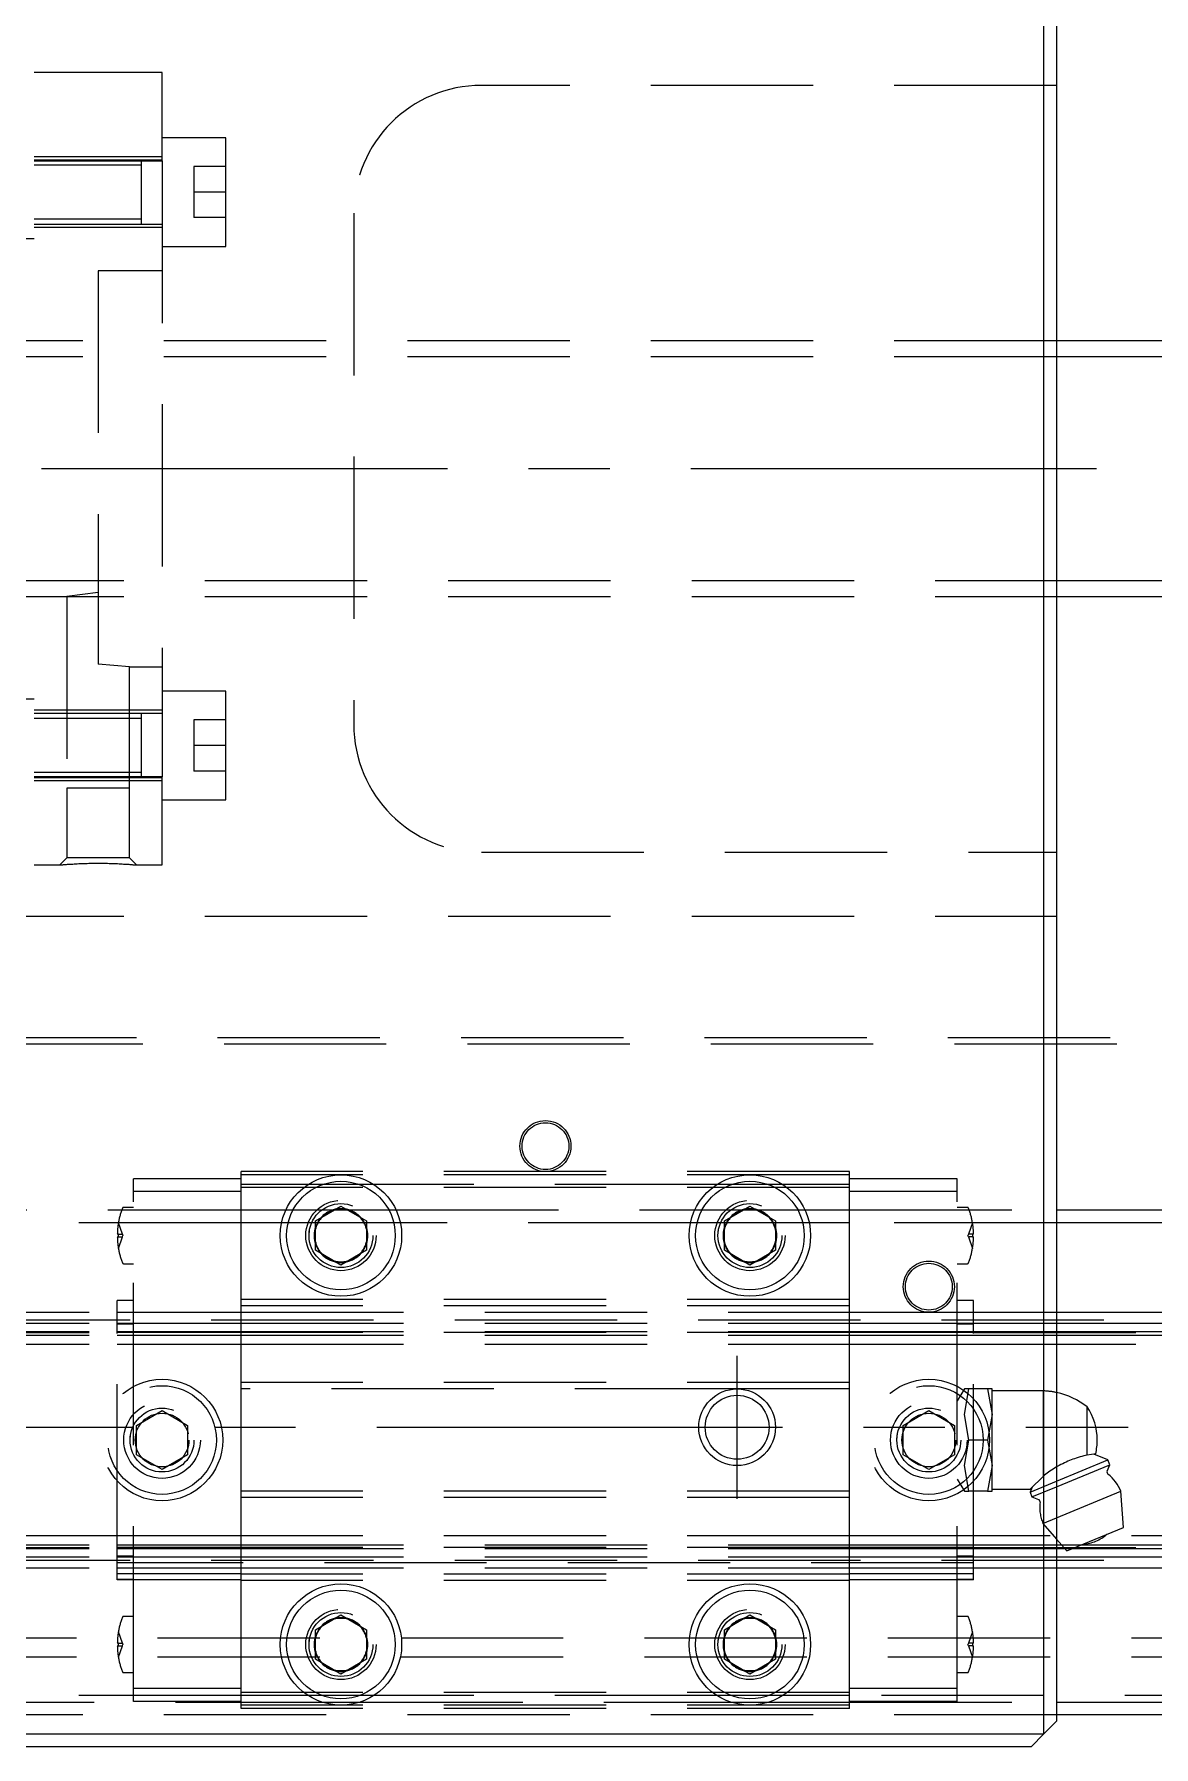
# Model space of a CAD drawing. Extents: x -8 to 924, y -350 to 120.
# Drawn here: x 310 to 397.6, y -100 to 34 of the extents above; entities that cross this region are included whole.
import ezdxf

# ---------------------------------------------------------------- set-up
doc = ezdxf.new("R2010")
doc.units = 0
doc.linetypes.add('CENTER', pattern=[50.8, 31.75, -6.35, 6.35, -6.35])
doc.linetypes.add('DASHED', pattern=[19.05, 12.7, -6.35])
doc.layers.get('0').update_dxf_attribs({"linetype": 'CONTINUOUS'})
doc.layers.add('CENTER', color=1, linetype='CENTER')

msp = doc.modelspace()

# ---------------------------------------------------------------- linework, layer by layer
at = {"color": 7, "linetype": 'CONTINUOUS'}
for p, q in [((389, -99), (389, 99)), ((390, 98), (390, -98)), ((523, 10), (390, 10)), ((390, -10), (523, -10)), ((332, -58.85), (334, -57.69)), ((332, -61.15), (332, -58.85)), ((334, -57.69), (336, -58.85)), ((336, -58.85), (336, -61.15)), ((364, -58.85), (366, -57.69)), ((364, -61.15), (364, -58.85)), ((366, -57.69), (368, -58.85)), ((368, -58.85), (368, -61.15)), ((390, -58), (403.29, -58)), ((402.06, -59), (390, -59)), ((334, -62.31), (332, -61.15)), ((336, -61.15), (334, -62.31)), ((366, -62.31), (364, -61.15)), ((368, -61.15), (366, -62.31)), ((390, -66), (580, -66)), ((390, -67.52), (580, -67.52)), ((390, -67.8), (580, -67.8)), ((392.4, -77.18), (392.4, -73.4)), ((390, -79.22), (394.02, -77.56)), ((390.87, -77.66), (390.74, -77.72)), ((391, -77.61), (390.87, -77.66)), ((391.14, -77.55), (391, -77.61)), ((391.27, -77.5), (391.14, -77.55)), ((391.4, -77.46), (391.27, -77.5)), ((391.53, -77.41), (391.4, -77.46)), ((391.68, -77.36), (391.53, -77.41)), ((391.83, -77.32), (391.68, -77.36)), ((391.98, -77.28), (391.83, -77.32)), ((392.12, -77.24), (391.98, -77.28)), ((392.26, -77.21), (392.12, -77.24)), ((392.4, -77.18), (392.26, -77.21)), ((393.06, -77.07), (392.4, -77.18)), ((394.02, -77.56), (392.9, -77.1)), ((394.17, -77.93), (394.02, -77.56)), ((390, -79.66), (394.17, -77.93)), ((390.21, -77.98), (390, -78.1)), ((390.34, -77.91), (390.21, -77.98)), ((390.48, -77.85), (390.34, -77.91)), ((390.61, -77.78), (390.48, -77.85)), ((390.74, -77.72), (390.61, -77.78)), ((393.96, -78.44), (394.17, -77.93)), ((390, -82.09), (395.03, -80)), ((395.23, -82.84), (395.03, -80)), ((390.8, -84.68), (395.23, -82.84)), ((390, -83.76), (390.8, -84.68)), ((390, -84.2), (390.38, -84.2)), ((391.95, -84.2), (580, -84.2)), ((390, -84.48), (390.63, -84.48)), ((391.27, -84.48), (580, -84.48)), ((390, -86), (580, -86)), ((332, -90.85), (334, -89.69)), ((334, -89.69), (336, -90.85)), ((364, -90.85), (366, -89.69)), ((366, -89.69), (368, -90.85)), ((332, -93.15), (332, -90.85)), ((336, -90.85), (336, -93.15)), ((364, -93.15), (364, -90.85)), ((368, -90.85), (368, -93.15)), ((334, -94.31), (332, -93.15)), ((336, -93.15), (334, -94.31)), ((366, -94.31), (364, -93.15)), ((368, -93.15), (366, -94.31)), ((390, -96.5), (579, -96.5)), ((578, -97.5), (390, -97.5)), ((191, -99), (389, -99)), ((389, -99), (388, -100)), ((390, -98), (389, -99)), ((388, -100), (192, -100))]:
    msp.add_line(p, q, dxfattribs=at)
at = {"color": 3, "linetype": 'DASHED'}
for p, q in [((320, 31), (310, 31)), ((320, 24.1), (320, 31)), ((390, 30), (345, 30)), ((325, 25.9), (320, 25.9)), ((325, 17.4), (325, 25.9)), ((320, 24.4), (310, 24.4)), ((318.4, 24.15), (310, 24.15)), ((320, 24.15), (318.39, 24.15)), ((318.4, 23.75), (318.4, 24.15)), ((318.4, 19.15), (318.4, 24.15)), ((310, 24.1), (320, 24.1)), ((318.4, 23.75), (310, 23.75)), ((318.4, 19.55), (318.4, 23.75)), ((320, 24.1), (320, -24.1)), ((325, 23.65), (322.5, 23.65)), ((322.5, 23.65), (322.5, 21.65)), ((322.5, 21.65), (322.5, 19.65)), ((325, 21.65), (322.5, 21.65)), ((310, 19.55), (318.4, 19.55)), ((310, 19.15), (318.4, 19.15)), ((310, 18.9), (320, 18.9)), ((318.39, 19.15), (320, 19.15)), ((318.4, 19.15), (318.4, 19.55)), ((325, 19.65), (322.5, 19.65)), ((335, 20), (335, -20)), ((310, 18), (308.5, 18)), ((320, 17.4), (325, 17.4)), ((320, 15.5), (315, 15.5)), ((315, 15.5), (315, -15.3)), ((390, 10), (190, 10)), ((390, 8.75), (190, 8.75)), ((190, -8.75), (390, -8.75)), ((190, -10), (390, -10)), ((315, -9.69), (312.54, -10)), ((312.54, -10), (312.59, -9.99)), ((312.54, -10), (312.54, -25)), ((317.46, -15.5), (315, -15.3)), ((317.46, -25), (317.46, -15.5)), ((317.46, -15.5), (320, -15.5)), ((325, -17.4), (320, -17.4)), ((325, -25.9), (325, -17.4)), ((308.5, -18), (310, -18)), ((320, -18.9), (310, -18.9)), ((318.4, -19.15), (310, -19.15)), ((318.4, -19.55), (310, -19.55)), ((320, -19.15), (318.39, -19.15)), ((318.4, -19.55), (318.4, -19.15)), ((318.4, -24.15), (318.4, -19.15)), ((318.4, -23.75), (318.4, -19.55)), ((325, -19.65), (322.5, -19.65)), ((322.5, -19.65), (322.5, -21.65)), ((322.5, -21.65), (322.5, -23.65)), ((325, -21.65), (322.5, -21.65)), ((310, -23.75), (318.4, -23.75)), ((320, -24.1), (310, -24.1)), ((318.4, -24.15), (318.4, -23.75)), ((320, -31), (320, -24.1)), ((325, -23.65), (322.5, -23.65)), ((310, -24.15), (318.4, -24.15)), ((310, -24.4), (320, -24.4)), ((317.46, -25), (312.54, -25)), ((312.55, -25), (312.55, -30.45)), ((317.45, -30.45), (317.45, -25)), ((318.39, -24.15), (320, -24.15)), ((320, -25.9), (325, -25.9)), ((312.55, -30.45), (312, -31)), ((317.45, -30.45), (312.55, -30.45)), ((318, -31), (317.45, -30.45)), ((345, -30), (390, -30)), ((310, -31), (312, -31)), ((312, -31), (312, -31)), ((312, -31), (312.01, -31)), ((312.01, -31), (312.02, -31)), ((312.02, -31), (312.04, -31)), ((312.04, -31), (312.06, -31)), ((312.06, -31), (312.08, -30.99)), ((312.08, -30.99), (312.11, -30.99)), ((312.11, -30.99), (312.15, -30.99)), ((312.15, -30.99), (312.19, -30.98)), ((312.19, -30.98), (312.24, -30.98)), ((312.24, -30.98), (312.3, -30.97)), ((312.3, -30.97), (312.37, -30.97)), ((312.37, -30.97), (312.44, -30.96)), ((312.44, -30.96), (312.52, -30.96)), ((312.52, -30.96), (312.61, -30.95)), ((312.61, -30.95), (312.7, -30.95)), ((312.7, -30.95), (312.8, -30.94)), ((312.8, -30.94), (312.9, -30.93)), ((312.9, -30.93), (313.01, -30.93)), ((313.01, -30.93), (313.12, -30.92)), ((313.12, -30.92), (313.23, -30.91)), ((313.23, -30.91), (313.35, -30.91)), ((313.35, -30.91), (313.48, -30.9)), ((313.48, -30.9), (313.6, -30.9)), ((313.6, -30.9), (313.74, -30.89)), ((313.74, -30.89), (313.87, -30.89)), ((313.87, -30.89), (314.01, -30.88)), ((314.01, -30.88), (314.14, -30.88)), ((314.14, -30.88), (314.28, -30.87)), ((314.28, -30.87), (314.42, -30.87)), ((314.42, -30.87), (314.57, -30.87)), ((314.57, -30.87), (314.71, -30.87)), ((314.71, -30.87), (314.85, -30.87)), ((314.85, -30.87), (315, -30.87)), ((315, -30.87), (315.15, -30.87)), ((315.15, -30.87), (315.29, -30.87)), ((315.29, -30.87), (315.43, -30.87)), ((315.43, -30.87), (315.58, -30.87)), ((315.58, -30.87), (315.72, -30.87)), ((315.72, -30.87), (315.85, -30.88)), ((315.85, -30.88), (315.99, -30.88)), ((315.99, -30.88), (316.13, -30.89)), ((316.13, -30.89), (316.26, -30.89)), ((316.26, -30.89), (316.4, -30.9)), ((316.4, -30.9), (316.52, -30.9)), ((316.52, -30.9), (316.65, -30.91)), ((316.65, -30.91), (316.77, -30.91)), ((316.77, -30.91), (316.88, -30.92)), ((316.88, -30.92), (316.99, -30.93)), ((316.99, -30.93), (317.1, -30.93)), ((317.1, -30.93), (317.2, -30.94)), ((317.2, -30.94), (317.3, -30.95)), ((317.3, -30.95), (317.39, -30.95)), ((317.39, -30.95), (317.48, -30.96)), ((317.48, -30.96), (317.54, -30.96)), ((317.54, -30.96), (317.61, -30.97)), ((317.61, -30.97), (317.66, -30.97)), ((317.66, -30.97), (317.71, -30.98)), ((317.71, -30.98), (317.76, -30.98)), ((317.76, -30.98), (317.81, -30.98)), ((317.81, -30.98), (317.85, -30.99)), ((317.85, -30.99), (317.89, -30.99)), ((317.89, -30.99), (317.92, -30.99)), ((317.92, -30.99), (317.94, -31)), ((317.94, -31), (317.97, -31)), ((317.97, -31), (317.99, -31)), ((317.99, -31), (318, -31)), ((318, -31), (320, -31)), ((318, -31), (318, -31)), ((318, -31), (318, -31)), ((190, -35), (390, -35)), ((0.5, -44.5), (579.5, -44.5)), ((1, -45), (579, -45)), ((326.2, -55.55), (317.77, -55.55)), ((317.77, -56.55), (317.77, -55.55)), ((373.8, -55), (326.2, -55)), ((326.2, -56), (326.2, -55)), ((373.8, -55.25), (326.2, -55.25)), ((326.2, -65), (326.2, -56)), ((331.44, -56), (326.2, -56)), ((373.8, -56.25), (326.2, -56.25)), ((332.56, -56), (331.44, -56)), ((335.44, -56), (332.56, -56)), ((336.56, -56), (335.44, -56)), ((363.44, -56), (336.56, -56)), ((364.56, -56), (363.44, -56)), ((367.44, -56), (364.56, -56)), ((368.56, -56), (367.44, -56)), ((373.8, -56), (368.56, -56)), ((373.8, -56), (373.8, -55)), ((382.23, -55.55), (373.8, -55.55)), ((373.8, -65), (373.8, -56)), ((382.23, -56.55), (382.23, -55.55)), ((326.2, -56.55), (317.77, -56.55)), ((317.77, -95.45), (317.77, -56.55)), ((382.23, -56.55), (373.8, -56.55)), ((382.23, -95.45), (382.23, -56.55)), ((296.71, -58), (326.2, -58)), ((317.77, -57.8), (316.99, -57.8)), ((326.2, -58), (329.69, -58)), ((329.69, -58), (330.25, -58)), ((330.25, -58), (332.11, -58)), ((332.11, -58), (332.5, -58)), ((332.5, -58), (333.36, -58)), ((333.36, -58), (333.46, -58)), ((333.46, -58), (333.5, -58)), ((333.5, -58), (334.5, -58)), ((334.5, -58), (334.54, -58)), ((334.54, -58), (334.64, -58)), ((334.64, -58), (335.5, -58)), ((335.5, -58), (335.89, -58)), ((335.89, -58), (337.75, -58)), ((337.75, -58), (338.31, -58)), ((338.31, -58), (361.69, -58)), ((361.69, -58), (362.25, -58)), ((362.25, -58), (364.11, -58)), ((364.11, -58), (364.5, -58)), ((364.5, -58), (365.36, -58)), ((365.36, -58), (365.46, -58)), ((365.46, -58), (365.5, -58)), ((365.5, -58), (366.5, -58)), ((366.5, -58), (366.54, -58)), ((366.54, -58), (366.64, -58)), ((366.64, -58), (367.5, -58)), ((367.5, -58), (367.89, -58)), ((367.89, -58), (369.75, -58)), ((369.75, -58), (370.31, -58)), ((370.31, -58), (373.8, -58)), ((373.8, -58), (390, -58)), ((383.01, -57.8), (382.23, -57.8)), ((326.2, -59), (297.94, -59)), ((316.58, -59.9), (316.5, -59.9)), ((316.5, -60.1), (316.58, -60.1)), ((316.9, -59.9), (316.58, -59)), ((316.58, -59.9), (316.9, -59.9)), ((316.58, -60.1), (316.58, -59.9)), ((316.58, -61), (316.9, -60.1)), ((316.58, -60.1), (316.9, -60.1)), ((316.9, -59.9), (316.94, -60)), ((316.9, -60.1), (316.94, -60)), ((329.36, -59), (326.2, -59)), ((329.87, -59), (329.36, -59)), ((331.44, -59), (329.87, -59)), ((331.71, -59), (331.44, -59)), ((331.5, -60), (331.53, -59.59)), ((332, -59), (331.71, -59)), ((332.15, -59), (332, -59)), ((332.2, -59), (332.15, -59)), ((335.8, -59), (332.2, -59)), ((335.85, -59), (335.8, -59)), ((336, -59), (335.85, -59)), ((336.29, -59), (336, -59)), ((336.56, -59), (336.29, -59)), ((338.13, -59), (336.56, -59)), ((338.64, -59), (338.13, -59)), ((361.36, -59), (338.64, -59)), ((361.87, -59), (361.36, -59)), ((363.44, -59), (361.87, -59)), ((363.71, -59), (363.44, -59)), ((363.5, -60), (363.53, -59.59)), ((364, -59), (363.71, -59)), ((364.15, -59), (364, -59)), ((364.2, -59), (364.15, -59)), ((367.8, -59), (364.2, -59)), ((367.85, -59), (367.8, -59)), ((368, -59), (367.85, -59)), ((368.29, -59), (368, -59)), ((368.56, -59), (368.29, -59)), ((370.13, -59), (368.56, -59)), ((370.64, -59), (370.13, -59)), ((373.8, -59), (370.64, -59)), ((390, -59), (373.8, -59)), ((383.1, -59.9), (383.06, -60)), ((383.1, -60.1), (383.06, -60)), ((383.42, -59), (383.1, -59.9)), ((383.42, -59.9), (383.1, -59.9)), ((383.1, -60.1), (383.42, -61)), ((383.42, -60.1), (383.1, -60.1)), ((383.5, -59.9), (383.42, -59.9)), ((383.42, -59.9), (383.42, -60.1)), ((383.42, -60.1), (383.5, -60.1)), ((316.99, -62.2), (317.77, -62.2)), ((382.23, -62.2), (383.01, -62.2)), ((317.77, -65.07), (316.5, -65.07)), ((316.5, -67.67), (316.5, -65.07)), ((317.77, -65.08), (316.5, -65.08)), ((326.2, -65.5), (326.2, -65)), ((373.8, -65), (326.2, -65)), ((326.2, -71.5), (326.2, -65.5)), ((373.8, -65.5), (326.2, -65.5)), ((373.8, -65.5), (373.8, -65)), ((373.8, -71.5), (373.8, -65.5)), ((383.5, -65.07), (382.23, -65.07)), ((383.5, -65.08), (382.23, -65.08)), ((383.5, -67.67), (383.5, -65.07)), ((0, -66.6), (580, -66.6)), ((263.5, -66), (316.5, -66)), ((263.5, -66.85), (316.5, -66.85)), ((316.5, -66), (326.2, -66)), ((316.5, -66.85), (326.2, -66.85)), ((316.5, -66.92), (317.77, -66.92)), ((326.2, -66), (373.8, -66)), ((326.2, -66.85), (373.8, -66.85)), ((373.8, -66), (383.5, -66)), ((373.8, -66.85), (383.5, -66.85)), ((382.23, -66.92), (383.5, -66.92)), ((383.5, -66), (390, -66)), ((383.5, -66.85), (390, -66.85)), ((390, -66.85), (580, -66.85)), ((263.5, -67.52), (316.5, -67.52)), ((263.5, -67.58), (316.5, -67.58)), ((263.5, -67.8), (316.5, -67.8)), ((316.5, -67.52), (326.2, -67.52)), ((326.2, -67.58), (316.5, -67.58)), ((316.5, -84.33), (316.5, -67.67)), ((316.5, -67.8), (326.2, -67.8)), ((326.2, -67.52), (373.8, -67.52)), ((373.8, -67.58), (326.2, -67.58)), ((326.2, -67.8), (373.8, -67.8)), ((373.8, -67.52), (383.5, -67.52)), ((383.5, -67.58), (373.8, -67.58)), ((373.8, -67.8), (383.5, -67.8)), ((383.5, -67.52), (390, -67.52)), ((383.5, -67.58), (580, -67.58)), ((383.5, -84.33), (383.5, -67.67)), ((383.5, -67.8), (390, -67.8)), ((263.5, -68.5), (316.5, -68.5)), ((316.5, -68.5), (326.2, -68.5)), ((326.2, -68.5), (373.8, -68.5)), ((373.8, -68.5), (383.5, -68.5)), ((383.5, -68.5), (580, -68.5)), ((326.2, -72), (326.2, -71.5)), ((373.8, -71.5), (326.2, -71.5)), ((326.2, -80), (326.2, -72)), ((365, -72), (326.2, -72)), ((373.8, -72), (365, -72)), ((373.8, -72), (373.8, -71.5)), ((373.8, -80), (373.8, -72)), ((382.78, -72), (382.23, -72.94)), ((383.13, -72), (382.78, -72)), ((382.78, -74), (383.13, -72)), ((384.6, -72), (383.13, -72)), ((384.96, -72), (384.6, -72)), ((384.6, -72), (384.96, -74)), ((384.96, -74), (384.96, -72)), ((388.96, -72.15), (384.96, -72.15)), ((388.96, -78.83), (388.96, -72.15)), ((318, -74.85), (320, -73.69)), ((320, -73.69), (322, -74.85)), ((378, -74.85), (380, -73.69)), ((380, -73.69), (382, -74.85)), ((318, -77.15), (318, -74.85)), ((322, -74.85), (322, -77.15)), ((378, -77.15), (378, -74.85)), ((382, -74.85), (382, -77.15)), ((383.13, -76), (382.78, -74)), ((384.96, -74), (384.6, -76)), ((384.96, -78), (384.96, -74)), ((317.5, -76), (317.53, -75.59)), ((377.5, -76), (377.53, -75.59)), ((382.78, -78), (383.13, -76)), ((384.6, -76), (383.13, -76)), ((384.6, -76), (384.96, -78)), ((320, -78.31), (318, -77.15)), ((322, -77.15), (320, -78.31)), ((380, -78.31), (378, -77.15)), ((382, -77.15), (380, -78.31)), ((382.23, -79.06), (382.78, -80)), ((383.13, -80), (382.78, -78)), ((384.96, -78), (384.6, -80)), ((384.96, -80), (384.96, -78)), ((388.96, -78.83), (387.92, -79.85)), ((389, -78.79), (388.96, -78.83)), ((389.05, -78.75), (389, -78.79)), ((389.16, -78.67), (389.05, -78.75)), ((389.26, -78.59), (389.16, -78.67)), ((389.37, -78.51), (389.26, -78.59)), ((389.48, -78.43), (389.37, -78.51)), ((389.6, -78.35), (389.48, -78.43)), ((389.72, -78.27), (389.6, -78.35)), ((389.84, -78.2), (389.72, -78.27)), ((389.96, -78.12), (389.84, -78.2)), ((390, -78.1), (389.96, -78.12)), ((326.2, -80.5), (326.2, -80)), ((373.8, -80), (326.2, -80)), ((373.8, -80.5), (373.8, -80)), ((382.78, -80), (383.13, -80)), ((384.6, -80), (383.13, -80)), ((384.6, -80), (384.96, -80)), ((384.96, -79.85), (387.92, -79.85)), ((387.92, -80.08), (390, -79.22)), ((388.08, -79.69), (387.92, -80.08)), ((387.92, -80.08), (388.07, -80.45)), ((388.07, -80.45), (390, -79.66)), ((326.2, -86.5), (326.2, -80.5)), ((373.8, -80.5), (326.2, -80.5)), ((373.8, -86.5), (373.8, -80.5)), ((388.07, -80.45), (388.58, -80.66)), ((388.93, -82.53), (390, -82.09)), ((388.93, -82.53), (390, -83.76)), ((316.5, -83.5), (263.5, -83.5)), ((263.5, -84.2), (316.5, -84.2)), ((326.2, -83.5), (316.5, -83.5)), ((316.5, -84.2), (326.2, -84.2)), ((316.5, -86.93), (316.5, -84.33)), ((373.8, -83.5), (326.2, -83.5)), ((326.2, -84.2), (373.8, -84.2)), ((383.5, -83.5), (373.8, -83.5)), ((373.8, -84.2), (383.5, -84.2)), ((580, -83.5), (383.5, -83.5)), ((383.5, -84.2), (390, -84.2)), ((383.5, -86.93), (383.5, -84.33)), ((390.38, -84.2), (391.95, -84.2)), ((0, -85.4), (580, -85.4)), ((263.5, -84.42), (316.5, -84.42)), ((263.5, -84.48), (316.5, -84.48)), ((263.5, -85.15), (316.5, -85.15)), ((326.2, -84.42), (316.5, -84.42)), ((316.5, -84.48), (326.2, -84.48)), ((317.77, -85.08), (316.5, -85.08)), ((316.5, -85.15), (326.2, -85.15)), ((383.5, -85.6), (316.5, -85.6)), ((373.8, -84.42), (326.2, -84.42)), ((326.2, -84.48), (373.8, -84.48)), ((326.2, -85.15), (373.8, -85.15)), ((383.5, -84.42), (373.8, -84.42)), ((373.8, -84.48), (383.5, -84.48)), ((373.8, -85.15), (383.5, -85.15)), ((383.5, -85.08), (382.23, -85.08)), ((383.5, -84.42), (580, -84.42)), ((383.5, -84.48), (390, -84.48)), ((383.5, -85.15), (390, -85.15)), ((390, -85.15), (580, -85.15)), ((390.63, -84.48), (391.27, -84.48)), ((263.5, -86), (316.5, -86)), ((316.5, -86), (326.2, -86)), ((317.77, -86.46), (316.5, -86.46)), ((317.77, -86.92), (316.5, -86.92)), ((317.77, -86.93), (316.5, -86.93)), ((326.2, -86.46), (317.77, -86.46)), ((326.2, -86.93), (317.77, -86.93)), ((326.2, -86), (373.8, -86)), ((326.2, -87), (326.2, -86.5)), ((373.8, -86.5), (326.2, -86.5)), ((326.2, -96), (326.2, -87)), ((373.8, -87), (326.2, -87)), ((373.8, -86), (383.5, -86)), ((382.23, -86.46), (373.8, -86.46)), ((373.8, -87), (373.8, -86.5)), ((382.23, -86.93), (373.8, -86.93)), ((373.8, -96), (373.8, -87)), ((383.5, -86.46), (382.23, -86.46)), ((383.5, -86.92), (382.23, -86.92)), ((383.5, -86.93), (382.23, -86.93)), ((383.5, -86), (390, -86)), ((316.9, -91.9), (316.58, -91)), ((317.77, -89.8), (316.99, -89.8)), ((383.01, -89.8), (382.23, -89.8)), ((383.42, -91), (383.1, -91.9)), ((580, -91.5), (0, -91.5)), ((316.58, -91.9), (316.5, -91.9)), ((316.5, -92.1), (316.58, -92.1)), ((316.58, -91.9), (316.9, -91.9)), ((316.58, -92.1), (316.58, -91.9)), ((316.58, -93), (316.9, -92.1)), ((316.58, -92.1), (316.9, -92.1)), ((316.9, -91.9), (316.94, -92)), ((316.9, -92.1), (316.94, -92)), ((331.5, -92), (331.53, -91.59)), ((363.5, -92), (363.53, -91.59)), ((383.1, -91.9), (383.06, -92)), ((383.1, -92.1), (383.06, -92)), ((383.42, -91.9), (383.1, -91.9)), ((383.1, -92.1), (383.42, -93)), ((383.42, -92.1), (383.1, -92.1)), ((383.5, -91.9), (383.42, -91.9)), ((383.42, -91.9), (383.42, -92.1)), ((383.42, -92.1), (383.5, -92.1)), ((580, -93), (0, -93)), ((316.99, -94.2), (317.77, -94.2)), ((382.23, -94.2), (383.01, -94.2)), ((326.2, -96), (253.8, -96)), ((326.2, -95.45), (317.77, -95.45)), ((317.77, -96.45), (317.77, -95.45)), ((326.2, -96.45), (317.77, -96.45)), ((373.8, -95.75), (326.2, -95.75)), ((326.2, -97), (326.2, -96)), ((331.44, -96), (326.2, -96)), ((332.56, -96), (331.44, -96)), ((335.44, -96), (332.56, -96)), ((336.56, -96), (335.44, -96)), ((363.44, -96), (336.56, -96)), ((364.56, -96), (363.44, -96)), ((367.44, -96), (364.56, -96)), ((368.56, -96), (367.44, -96)), ((373.8, -96), (368.56, -96)), ((382.23, -95.45), (373.8, -95.45)), ((373.8, -97), (373.8, -96)), ((579.5, -96), (373.8, -96)), ((382.23, -96.45), (373.8, -96.45)), ((382.23, -96.45), (382.23, -95.45)), ((302, -96.5), (326.2, -96.5)), ((390, -97.5), (302, -97.5)), ((326.2, -96.5), (332.48, -96.5)), ((373.8, -96.75), (326.2, -96.75)), ((373.8, -97), (326.2, -97)), ((332.48, -96.5), (335.52, -96.5)), ((335.52, -96.5), (364.48, -96.5)), ((364.48, -96.5), (367.52, -96.5)), ((367.52, -96.5), (373.8, -96.5)), ((373.8, -96.5), (390, -96.5))]:
    msp.add_line(p, q, dxfattribs=at)
at = {"color": 3, "linetype": 'CONTINUOUS'}
for p, q in [((523, 8.75), (390, 8.75)), ((390, -8.75), (523, -8.75))]:
    msp.add_line(p, q, dxfattribs=at)
at = {"color": 3, "linetype": 'DASHED'}
for centre, radius in [((350, -53), 2), ((350, -53), 1.83), ((334, -60), 2.75), ((334, -60), 2.5), ((366, -60), 2.75), ((366, -60), 2.5), ((334, -60), 2.07), ((366, -60), 2.07), ((380, -64), 2), ((380, -64), 1.83), ((320, -76), 4.75), ((320, -76), 4.25), ((380, -76), 4.75), ((380, -76), 4.25), ((320, -76), 3), ((320, -76), 2.5), ((380, -76), 3), ((380, -76), 2.5), ((320, -76), 2.1), ((380, -76), 2.1), ((334, -92), 2.75), ((334, -92), 2.5), ((366, -92), 2.75), ((366, -92), 2.5), ((334, -92), 2.07), ((366, -92), 2.07)]:
    msp.add_circle(centre, radius, dxfattribs=at)
at = {"color": 7, "linetype": 'CONTINUOUS'}
for centre, radius in [((334, -60), 4.75), ((334, -60), 4.25), ((366, -60), 4.75), ((366, -60), 4.25), ((365, -75), 2.5), ((334, -92), 4.75), ((334, -92), 4.25), ((366, -92), 4.75), ((366, -92), 4.25)]:
    msp.add_circle(centre, radius, dxfattribs=at)
at = {"color": 3, "linetype": 'CONTINUOUS'}
msp.add_circle((365, -75), 3, dxfattribs=at)
at = {"color": 3, "linetype": 'DASHED'}
for centre, radius, start, end in [((345, 20), 10, 90, 180), ((345, -20), 10, 180, 270), ((322.5, -60), 6, 159.1494, 170.4059), ((316.99, -57.9), 0.1, 90, 159.1494), ((334, -60), 2.06, 134.0859, 165.9141), ((334, -60), 2.1, 137.7528, 162.2472), ((334, -60), 2.1, 102.2472, 137.7528), ((334, -60), 2.06, 105.9141, 134.0859), ((334, -60), 2.06, 74.0859, 105.9141), ((334, -60), 2.1, 77.7528, 102.2472), ((334, -60), 2.1, 42.2472, 77.7528), ((334, -60), 2.06, 45.9141, 74.0859), ((334, -60), 2.06, 14.0859, 45.9141), ((334, -60), 2.1, 17.7528, 42.2472), ((366, -60), 2.06, 134.0859, 165.9141), ((366, -60), 2.1, 137.7528, 162.2472), ((366, -60), 2.1, 102.2472, 137.7528), ((366, -60), 2.06, 105.9141, 134.0859), ((366, -60), 2.06, 74.0859, 105.9141), ((366, -60), 2.1, 77.7528, 102.2472), ((366, -60), 2.1, 42.2472, 77.7528), ((366, -60), 2.06, 45.9141, 74.0859), ((366, -60), 2.06, 14.0859, 45.9141), ((366, -60), 2.1, 17.7528, 42.2472), ((383.01, -57.9), 0.1, 20.8506, 90), ((377.5, -60), 6, 9.5941, 20.8506), ((322.5, -60), 6, 170.4203, 179.0449), ((322.5, -60), 6, 180.9551, 189.5797), ((334, -60), 2.1, 162.2472, 180), ((334, -60), 2.1, 180, 197.7528), ((334, -60), 2.06, 165.9141, 180), ((334, -60), 2.06, 180, 194.0859), ((334, -60), 2.1, 342.2472, 17.7528), ((334, -60), 2.06, 345.9141, 14.0859), ((366, -60), 2.1, 162.2472, 180), ((366, -60), 2.1, 180, 197.7528), ((366, -60), 2.06, 165.9141, 180), ((366, -60), 2.06, 180, 194.0859), ((366, -60), 2.1, 342.2472, 17.7528), ((366, -60), 2.06, 345.9141, 14.0859), ((377.5, -60), 6, 0.9551, 9.5797), ((377.5, -60), 6, 350.4203, 359.0449), ((322.5, -60), 6, 189.5941, 200.8506), ((334, -60), 2.06, 194.0859, 225.9141), ((334, -60), 2.1, 197.7528, 222.2472), ((334, -60), 2.1, 222.2472, 257.7528), ((334, -60), 2.06, 225.9141, 254.0859), ((334, -60), 2.1, 282.2472, 317.7528), ((334, -60), 2.06, 285.9141, 314.0859), ((334, -60), 2.06, 314.0859, 345.9141), ((334, -60), 2.1, 317.7528, 342.2472), ((366, -60), 2.06, 194.0859, 225.9141), ((366, -60), 2.1, 197.7528, 222.2472), ((366, -60), 2.1, 222.2472, 257.7528), ((366, -60), 2.06, 225.9141, 254.0859), ((366, -60), 2.1, 282.2472, 317.7528), ((366, -60), 2.06, 285.9141, 314.0859), ((366, -60), 2.06, 314.0859, 345.9141), ((366, -60), 2.1, 317.7528, 342.2472), ((377.5, -60), 6, 339.1494, 350.4059), ((316.99, -62.1), 0.1, 200.8506, 270), ((334, -60), 2.06, 254.0859, 285.9141), ((334, -60), 2.1, 257.7528, 282.2472), ((366, -60), 2.06, 254.0859, 285.9141), ((366, -60), 2.1, 257.7528, 282.2472), ((383.01, -62.1), 0.1, 270, 339.1494), ((388.73, -78.15), 6, 77.7689, 87.8214), ((388.51, -80.85), 0.2, 353.1612, 67.4985), ((391.98, -81.27), 3.3, 173.1639, 202.4998), ((322.5, -92), 6, 170.4203, 179.0449), ((322.5, -92), 6, 159.1494, 170.4059), ((316.99, -89.9), 0.1, 90, 159.1494), ((334, -92), 2.06, 134.0859, 165.9141), ((334, -92), 2.1, 137.7528, 162.2472), ((334, -92), 2.1, 102.2472, 137.7528), ((334, -92), 2.06, 105.9141, 134.0859), ((334, -92), 2.06, 74.0859, 105.9141), ((334, -92), 2.1, 77.7528, 102.2472), ((334, -92), 2.1, 42.2472, 77.7528), ((334, -92), 2.06, 45.9141, 74.0859), ((334, -92), 2.06, 14.0859, 45.9141), ((334, -92), 2.1, 17.7528, 42.2472), ((366, -92), 2.06, 134.0859, 165.9141), ((366, -92), 2.1, 137.7528, 162.2472), ((366, -92), 2.1, 102.2472, 137.7528), ((366, -92), 2.06, 105.9141, 134.0859), ((366, -92), 2.06, 74.0859, 105.9141), ((366, -92), 2.1, 77.7528, 102.2472), ((366, -92), 2.1, 42.2472, 77.7528), ((366, -92), 2.06, 45.9141, 74.0859), ((366, -92), 2.06, 14.0859, 45.9141), ((366, -92), 2.1, 17.7528, 42.2472), ((383.01, -89.9), 0.1, 20.8506, 90), ((377.5, -92), 6, 9.5941, 20.8506), ((377.5, -92), 6, 0.9551, 9.5797), ((322.5, -92), 6, 180.9551, 189.5797), ((334, -92), 2.1, 162.2472, 180), ((334, -92), 2.1, 180, 197.7528), ((334, -92), 2.06, 165.9141, 180), ((334, -92), 2.06, 180, 194.0859), ((334, -92), 2.1, 342.2472, 17.7528), ((334, -92), 2.06, 345.9141, 14.0859), ((366, -92), 2.1, 162.2472, 180), ((366, -92), 2.1, 180, 197.7528), ((366, -92), 2.06, 165.9141, 180), ((366, -92), 2.06, 180, 194.0859), ((366, -92), 2.1, 342.2472, 17.7528), ((366, -92), 2.06, 345.9141, 14.0859), ((377.5, -92), 6, 350.4203, 359.0449), ((322.5, -92), 6, 189.5941, 200.8506), ((334, -92), 2.06, 194.0859, 225.9141), ((334, -92), 2.1, 197.7528, 222.2472), ((334, -92), 2.1, 222.2472, 257.7528), ((334, -92), 2.06, 225.9141, 254.0859), ((334, -92), 2.1, 282.2472, 317.7528), ((334, -92), 2.06, 285.9141, 314.0859), ((334, -92), 2.06, 314.0859, 345.9141), ((334, -92), 2.1, 317.7528, 342.2472), ((366, -92), 2.06, 194.0859, 225.9141), ((366, -92), 2.1, 197.7528, 222.2472), ((366, -92), 2.1, 222.2472, 257.7528), ((366, -92), 2.06, 225.9141, 254.0859), ((366, -92), 2.1, 282.2472, 317.7528), ((366, -92), 2.06, 285.9141, 314.0859), ((366, -92), 2.06, 314.0859, 345.9141), ((366, -92), 2.1, 317.7528, 342.2472), ((377.5, -92), 6, 339.1494, 350.4059), ((316.99, -94.1), 0.1, 200.8506, 270), ((334, -92), 2.06, 254.0859, 285.9141), ((334, -92), 2.1, 257.7528, 282.2472), ((366, -92), 2.06, 254.0859, 285.9141), ((366, -92), 2.1, 257.7528, 282.2472), ((383.01, -94.1), 0.1, 270, 339.1494)]:
    msp.add_arc(centre, radius, start, end, dxfattribs=at)
at = {"color": 7, "linetype": 'CONTINUOUS'}
for centre, radius, start, end in [((388.73, -78.15), 6, 52.2738, 77.7689), ((388.48, -76), 4.7, 0.0002, 33.5861), ((388.48, -76), 4.7, 346.8211, 359.9998), ((394.14, -78.51), 0.2, 157.5015, 231.8388), ((391.98, -81.27), 3.3, 22.5002, 51.8361), ((391.85, -80.95), 3.2, 274.2906, 292.5), ((391.85, -80.95), 3.2, 292.5, 310.7094)]:
    msp.add_arc(centre, radius, start, end, dxfattribs=at)
at = {"layer": 'CENTER', "color": 1, "linetype": 'CENTER'}
for p, q in [((647.13, 0), (-8.08, 0)), ((365, -80.6), (365, -69.4)), ((184.4, -75), (395.6, -75))]:
    msp.add_line(p, q, dxfattribs=at)

doc.saveas('drawing.dxf')
